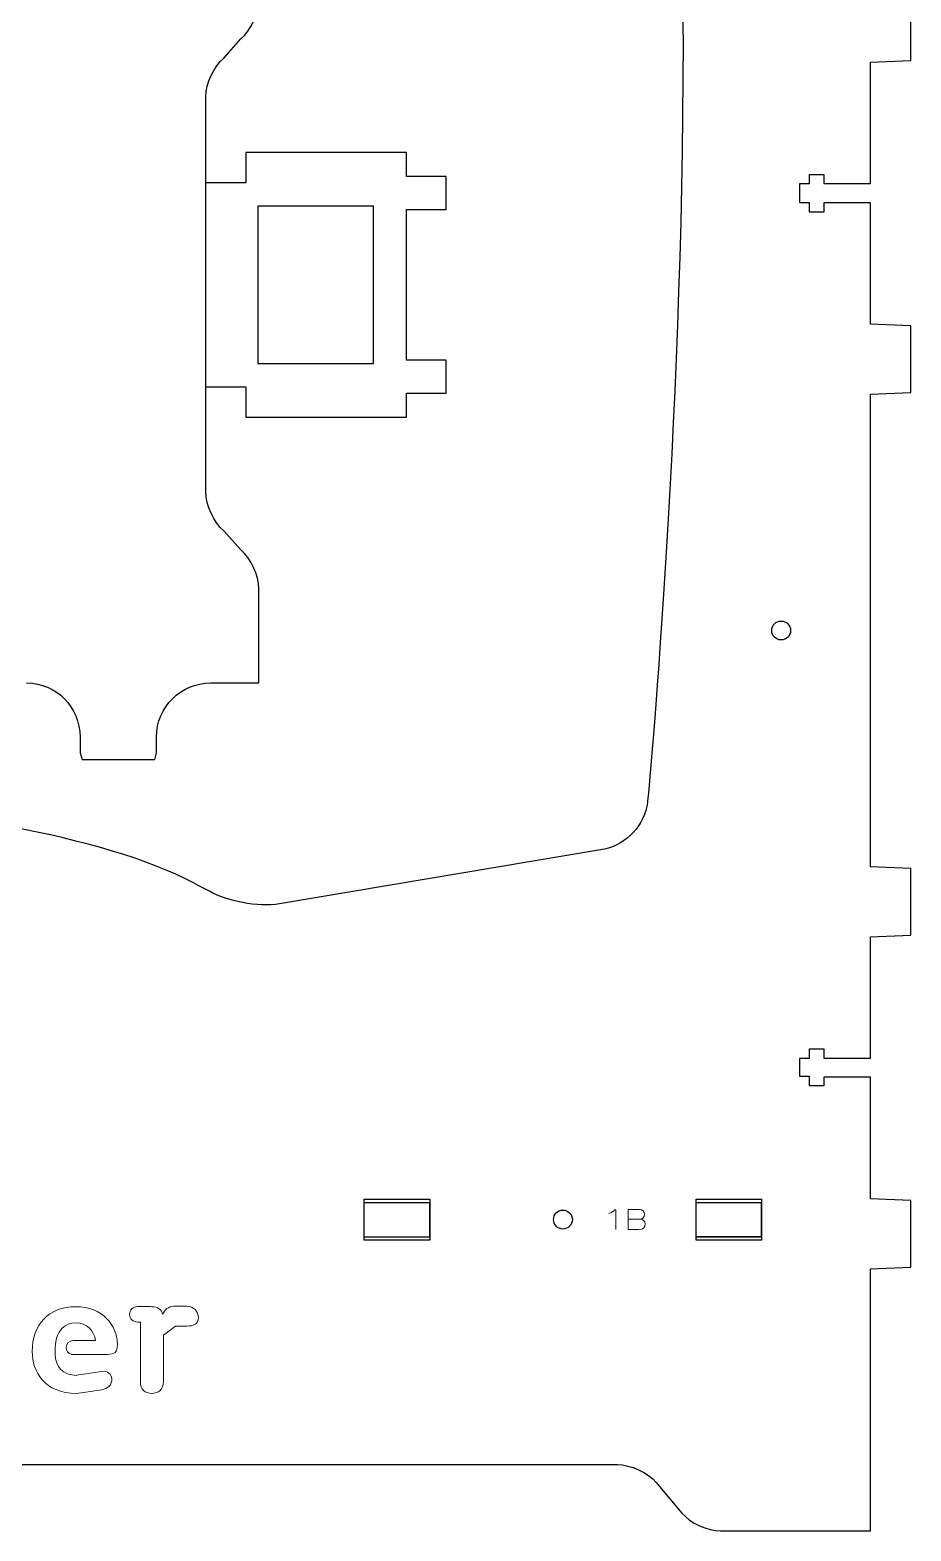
# Model space of a CAD drawing. Header units: millimetres. Extents: x 116 to 1400, y -150 to 993.
# Drawn here: x 1264.5 to 1397.2, y -58.7 to 167.4 of the extents above; entities that cross this region are included whole.
import ezdxf

# ---------------------------------------------------------------- set-up
doc = ezdxf.new("R2010")
doc.units = ezdxf.units.MM
for name, color, linetype in [('CHANGED_PARTS', 3, 'Continuous'), ('CUTS', 1, 'Continuous'), ('ORIGIONAL_PARTS_THAT_WERE_', 6, 'Continuous')]:
    doc.layers.add(name, color=color, linetype=linetype)
doc.layers.add('Text', color=5, linetype='Continuous', lineweight=0)

msp = doc.modelspace()

# ---------------------------------------------------------------- linework, layer by layer
at = {"layer": 'CHANGED_PARTS'}
for p, q in [((1314.83, -14.42), (1314.83, -9.22)), ((1314.83, -9.22), (1324.68, -9.22)), ((1324.68, -14.42), (1324.68, -9.22)), ((1364.83, -14.42), (1364.83, -9.22)), ((1364.83, -9.22), (1374.68, -9.22)), ((1374.68, -14.42), (1374.68, -9.22)), ((1314.83, -14.42), (1324.68, -14.42)), ((1364.83, -14.42), (1374.68, -14.42)), ((1374.68, -14.42), (1364.83, -14.42))]:
    msp.add_line(p, q, dxfattribs=at)
at = {"layer": 'CHANGED_PARTS', "color": 3}
for points in [[(1376.2, 76.92), (1376.2, 77.7), (1376.83, 78.34), (1377.62, 78.34)], [(1377.62, 75.49), (1376.83, 75.49), (1376.2, 76.13), (1376.2, 76.92)], [(1377.62, 78.34), (1378.41, 78.34), (1379.04, 77.7), (1379.04, 76.92)], [(1379.04, 76.92), (1379.04, 76.13), (1378.41, 75.49), (1377.62, 75.49)]]:
    msp.add_open_spline(points, degree=3, dxfattribs=at)
at = {"layer": 'CUTS', "color": 1}
for points in [[(1391.1, -58.72), (1391.1, -19.22), (1397.18, -18.97), (1397.18, -8.92), (1391.1, -8.67), (1391.1, 9.64), (1384.08, 9.64), (1384.08, 8.31), (1381.88, 8.31), (1381.88, 9.71), (1380.43, 9.71), (1380.43, 12.48), (1381.88, 12.48), (1381.88, 13.88), (1384.08, 13.88), (1384.08, 12.48), (1391.1, 12.48), (1391.1, 30.77), (1397.18, 31.02), (1397.18, 41.08), (1391.1, 41.33), (1391.1, 112.5), (1397.18, 112.75), (1397.18, 122.79), (1391.1, 123.04), (1391.1, 141.35), (1384.08, 141.35), (1384.08, 139.95), (1381.88, 139.95), (1381.88, 141.35), (1380.43, 141.35), (1380.43, 144.22), (1381.88, 144.22), (1381.88, 145.62), (1384.08, 145.62), (1384.08, 144.22), (1391.1, 144.22), (1391.1, 162.51), (1397.18, 162.76), (1397.18, 172.81)], [(1293.65, 163.14), (1296.25, 166.01)], [(1290.95, 97.73), (1290.95, 157.33)], [(1290.97, 113.64), (1296.97, 113.64), (1296.97, 109.04), (1321.17, 109.04), (1321.17, 112.64), (1327.17, 112.64), (1327.17, 117.63), (1321.17, 117.63), (1321.17, 140.33), (1327.17, 140.33), (1327.17, 145.32), (1321.17, 145.32), (1321.17, 148.92), (1296.97, 148.92), (1296.97, 144.32), (1290.97, 144.32)], [(1298.81, 117.13), (1316.21, 117.13), (1316.21, 140.83), (1298.81, 140.83), (1298.81, 117.13), (1298.81, 117.13)], [(1296.25, 89.06), (1293.65, 91.92)], [(1291.68, 69.02), (1298.95, 69.02), (1298.95, 83.25)], [(1272, 60.87), (1272, 58.5), (1272.35, 57.47), (1283.28, 57.47), (1283.53, 58.5), (1283.53, 60.87)], [(1351.01, 43.99), (1302.06, 35.72)], [(1289.08, 38.89), (1287.79, 39.54)], [(1102.96, -48.72), (1352.99, -48.72)], [(1358.8, -51.42), (1362.67, -56.02)], [(1368.48, -58.72), (1391.1, -58.72), (1391.1, -58.72)]]:
    msp.add_lwpolyline(points, dxfattribs=at)
for points in [[(1361.1, 235.23), (1361.1, 235.23), (1362.84, 190.04), (1362.84, 165.48)], [(1296.25, 166.01), (1297.73, 167.26), (1298.95, 169.88), (1298.95, 171.82)], [(1362.84, 165.48), (1362.84, 106.9), (1357.49, 51.03), (1357.49, 51.03)], [(1290.95, 157.33), (1290.95, 159.28), (1292.17, 161.89), (1293.65, 163.14)], [(1293.65, 91.92), (1292.17, 93.17), (1290.95, 95.79), (1290.95, 97.73)], [(1298.95, 83.25), (1298.95, 85.19), (1297.73, 87.81), (1296.25, 89.06)], [(1263.95, 69.02), (1268.45, 69.02), (1272, 65.37), (1272, 60.87)], [(1283.53, 60.87), (1283.53, 65.37), (1287.17, 69.02), (1291.68, 69.02)], [(1287.79, 39.54), (1273.66, 46.53), (1246.48, 50.62), (1227.95, 50.62)], [(1357.49, 51.03), (1357.17, 47.75), (1354.26, 44.58), (1351.01, 43.99)], [(1291.52, 37.64), (1291.52, 37.64), (1291.52, 37.64), (1289.08, 38.89)], [(1302.06, 35.72), (1298.79, 35.25), (1294.05, 36.11), (1291.52, 37.64)], [(1343.33, -11.82), (1343.33, -11.03), (1343.97, -10.39), (1344.75, -10.39)], [(1344.75, -10.39), (1345.54, -10.39), (1346.18, -11.03), (1346.18, -11.82)], [(1344.75, -13.24), (1343.97, -13.24), (1343.33, -12.61), (1343.33, -11.82)], [(1346.18, -11.82), (1346.18, -12.61), (1345.54, -13.24), (1344.75, -13.24)], [(1352.99, -48.72), (1354.94, -48.72), (1357.55, -49.94), (1358.8, -51.42)], [(1362.67, -56.02), (1363.92, -57.51), (1366.53, -58.72), (1368.48, -58.72)]]:
    msp.add_open_spline(points, degree=3, dxfattribs=at)
at = {"layer": 'ORIGIONAL_PARTS_THAT_WERE_', "color": 6}
for points in [[(1314.83, -8.72), (1324.68, -8.72), (1324.68, -14.92), (1314.83, -14.92), (1314.83, -8.72), (1314.83, -8.72)], [(1364.83, -8.72), (1374.68, -8.72), (1374.68, -14.92), (1364.83, -14.92), (1364.83, -8.72), (1364.83, -8.72)]]:
    msp.add_lwpolyline(points, dxfattribs=at)
at = {"layer": 'Text', "color": 5}
for points in [[(1352.59, -10.33), (1352.7, -10.33), (1352.7, -13.31)], [(1354.6, -10.31), (1356.24, -10.31)], [(1356.13, -13.33), (1354.6, -13.33), (1354.6, -10.31), (1354.6, -10.31)], [(1356.38, -11.75), (1354.6, -11.74)], [(1356.38, -11.74), (1356.38, -11.75)], [(1282.51, -24.92), (1280.65, -24.92)], [(1288.11, -24.88), (1286.13, -24.88)], [(1280.65, -27.26), (1281.09, -27.26), (1281.09, -36.26)], [(1284.56, -36.26), (1284.56, -29.25), (1286.4, -27.86), (1288.11, -27.86)], [(1274.34, -30.04), (1270.97, -30.04)], [(1270.71, -32.11), (1270.7, -32.12), (1270.72, -32.12), (1270.72, -32.12)], [(1270.97, -32.15), (1275.63, -32.15)], [(1275.87, -32.12), (1276.12, -32.12)], [(1275.3, -34.69), (1271.48, -35.27), (1271.48, -35.28)], [(1271.48, -37.99), (1275.3, -37.46)]]:
    msp.add_lwpolyline(points, dxfattribs=at)
for points in [[(1351.65, -10.89), (1352.11, -10.78), (1352.41, -10.54), (1352.59, -10.33)], [(1356.24, -10.31), (1356.71, -10.31), (1357.05, -10.57), (1357.05, -11.06)], [(1357.05, -11.06), (1357.05, -11.41), (1356.74, -11.75), (1356.38, -11.74)], [(1357.14, -12.51), (1357.14, -12.86), (1356.92, -13.33), (1356.13, -13.33)], [(1356.38, -11.75), (1356.77, -11.77), (1357.14, -11.98), (1357.14, -12.51)], [(1271.36, -24.94), (1267.25, -24.94), (1264.8, -27.65), (1264.8, -31.69)], [(1277.64, -30.62), (1277.64, -27.77), (1275.36, -24.94), (1271.36, -24.94)], [(1280.65, -24.92), (1280.01, -24.92), (1279.48, -25.44), (1279.48, -26.09)], [(1279.48, -26.09), (1279.48, -26.73), (1280.01, -27.26), (1280.65, -27.26)], [(1282.75, -24.94), (1282.67, -24.93), (1282.59, -24.92), (1282.51, -24.92)], [(1282.82, -24.94), (1282.8, -24.94), (1282.78, -24.94), (1282.75, -24.94)], [(1284.49, -26.13), (1284.3, -25.35), (1283.68, -24.94), (1282.82, -24.94)], [(1286.13, -24.88), (1285.35, -24.88), (1284.69, -25.41), (1284.49, -26.13)], [(1289.83, -26.6), (1289.83, -25.65), (1289.06, -24.88), (1288.11, -24.88)], [(1288.11, -27.86), (1289.06, -27.86), (1289.83, -27.55), (1289.83, -26.6)], [(1268.27, -32.12), (1268.27, -32.12), (1267.71, -27.36), (1271.43, -27.36)], [(1271.43, -27.36), (1272.95, -27.36), (1274.12, -28.49), (1274.34, -30.04)], [(1270.97, -30.04), (1270.39, -30.04), (1269.91, -30.51), (1269.91, -31.09)], [(1269.91, -31.09), (1269.91, -31.59), (1270.25, -32), (1270.71, -32.11)], [(1276.12, -32.12), (1277.28, -32.12), (1277.64, -31.81), (1277.64, -30.62)], [(1264.8, -31.69), (1264.8, -34.71), (1266.63, -37.99), (1271.48, -37.99)], [(1271.48, -35.28), (1269.46, -35.28), (1268.27, -33.95), (1268.27, -32.12)], [(1270.72, -32.12), (1270.8, -32.14), (1270.88, -32.15), (1270.97, -32.15)], [(1275.63, -32.15), (1275.72, -32.15), (1275.8, -32.14), (1275.87, -32.12)], [(1276.79, -35.78), (1276.72, -35.13), (1276.23, -34.55), (1275.3, -34.69)], [(1275.3, -37.46), (1276.12, -37.31), (1276.89, -36.72), (1276.79, -35.78)], [(1281.09, -36.26), (1281.09, -37.4), (1281.78, -37.99), (1282.82, -37.99)], [(1282.82, -37.99), (1283.87, -37.99), (1284.56, -37.4), (1284.56, -36.26)]]:
    msp.add_open_spline(points, degree=3, dxfattribs=at)

doc.saveas('drawing.dxf')
